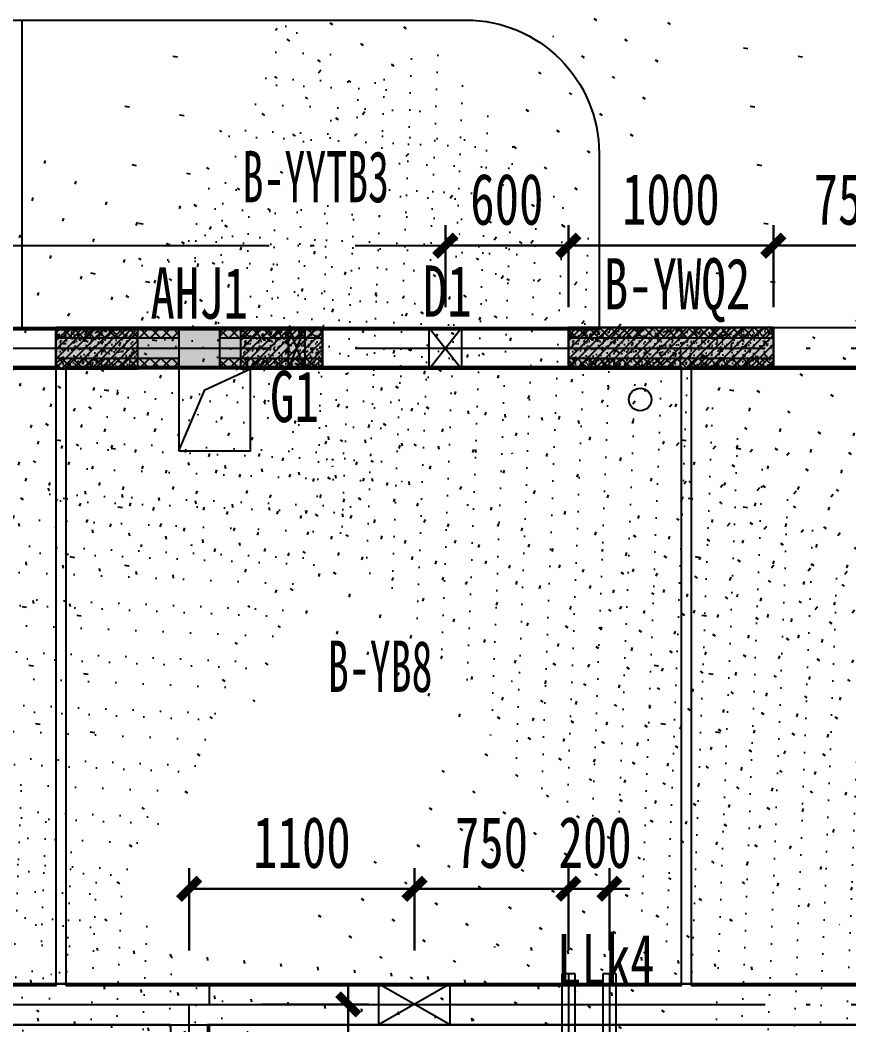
# Model space of a CAD drawing. Extents: x -3200781797 to -8106663, y 494714 to 1244925.
# Drawn here: x -8168075 to -8164032, y 849525 to 854424 of the extents above; entities that cross this region are included whole.
import ezdxf
from ezdxf.enums import TextEntityAlignment as Align
from ezdxf.xclip import XClip

# ---------------------------------------------------------------- set-up
doc = ezdxf.new("R2010")
doc.units = 0
doc.header["$LTSCALE"] = 1000
doc.header["$MEASUREMENT"] = 0
doc.header["$XCLIPFRAME"] = 0
for name, pattern in [('125-墙体$0$CENTER2', [1.125, 0.75, -0.125, 0.125, -0.125]), ('125-墙体$0$CONTINOUS', [0]), ('3#-轴线$0$DOTE', [2.4200000000000004, 2, -0.2, 0.02, -0.2]), ('3#4#5#$0$DASH', [0.35, 0.25, -0.1]), ('3#4#5#模板$0$DASH', [0.35, 0.25, -0.1]), ('DASH', [0.35, 0.25, -0.1])]:
    doc.linetypes.add(name, pattern=pattern)
doc.layers.get('Defpoints').update_dxf_attribs({"color": 30, "linetype": 'DASH'})
for name, color, linetype in [('125-墙体$0$DUCT-排烟中心线', 5, '125-墙体$0$CENTER2'), ('125-墙体$0$DUCT-排烟管', 2, 'Continuous'), ('125-墙体$0$DUCT-送风中心线', 5, '125-墙体$0$CENTER2'), ('125-墙体$0$DUCT-送风管', 4, 'Continuous'), ('125-墙体$0$S-SLAB-HOLE', 5, 'Continuous'), ('125-墙体$0$S-WALL', 40, 'Continuous'), ('125-墙体$0$S-WALL-BEAM', 120, 'Continuous'), ('125-墙体$0$S-WALL-COLU', 252, '125-墙体$0$CONTINOUS'), ('125-墙体$0$S-WALL-COLU-HATC', 16, 'Continuous'), ('125-墙体$0$S-WALL-HATC', 253, 'Continuous'), ('125-墙体$0$提结构条件', 7, 'Continuous'), ('125-墙体$0$暖-首层和标准层暖通套管_TZ$0$H-暖洞-剪力墙', 6, 'Continuous'), ('125-墙体$0$暖-首层和标准层暖通套管_TZ$0$H-暖洞-穿梁', 3, 'Continuous'), ('3#-轴线$0$A-ANNO-DOTE', 10, '3#-轴线$0$DOTE'), ('3#4#5#$0$PC-SLAB', 6, '3#4#5#$0$DASH'), ('3#4#5#$0$S-ANNO-TEXT', 7, 'Continuous'), ('3#4#5#$0$S-PC-FQ-NYQ', 4, 'Continuous'), ('3#4#5#$0$S-PC-FQ-WYQ', 4, 'Continuous'), ('3#4#5#$0$S-PC-SLAB', 6, 'Continuous'), ('3#4#5#$0$S-WALL-HATC', 253, 'Continuous'), ('3#4#5#$0$可计入现浇段', 60, 'Continuous'), ('3#4#5#模板$0$S-SLAB-TEXT', 120, 'Continuous'), ('DIM', 3, 'Continuous'), ('S-PC-FQ-WYQ', 4, 'Continuous'), ('S-WALL-BEAM-TEXT', 2, 'Continuous'), ('S-WALL-COLU-TEXT', 2, 'Continuous')]:
    doc.layers.add(name, color=color, linetype=linetype)
doc.layers.add('3#4#5#$0$结构板边线', color=2, linetype='Continuous', plot=False)
doc.layers.add('设备条件', color=5, linetype='Continuous', lineweight=30)
doc.styles.add('3#4#5#$0$外部参照 1$0$宋体', font='', dxfattribs={"width": 0.8})
doc.styles.add('3#4#5#$0$宋体', font='', dxfattribs={"width": 0.8})
doc.styles.add('TSSD_Dimension', font='', dxfattribs={"width": 0.7})
doc.styles.add('楷体GB312', font='', dxfattribs={"width": 0.8})
doc.styles.get('3#4#5#$0$外部参照 1$0$宋体').set_extended_font_data('SimSun')
doc.styles.get('3#4#5#$0$宋体').set_extended_font_data('SimSun')
doc.styles.get('TSSD_Dimension').set_extended_font_data('KaiTi_GB2312')
doc.styles.get('楷体GB312').set_extended_font_data('楷体_GB2312')
doc.dimstyles.new('TSSD_100_100', dxfattribs={"dimtxt": 250, "dimasz": 100, "dimexe": 100, "dimexo": 250, "dimgap": 100, "dimtad": 1, "dimdec": 0, "dimzin": 0, "dimdsep": 46, "dimtxsty": 'TSSD_Dimension', "dimblk": 'ARCHTICK', "dimcen": 0, "dimdle": 100, "dimclrt": 7, "dimadec": 0, "dimazin": 0, "dimtfac": 1, "dimtdec": 0, "dimtix": 1, "dimtmove": 2, "dimatfit": 3, "dimfxl": 1, "dimtolj": 1, "dimtzin": 0, "dimarcsym": 0})
doc.dimstyles.new('TSSD_100_100$0', dxfattribs={"dimtxt": 250, "dimasz": 100, "dimexe": 100, "dimexo": 0, "dimgap": 100, "dimtad": 1, "dimdec": 0, "dimzin": 0, "dimdsep": 46, "dimtxsty": 'TSSD_Dimension', "dimblk1": 'ARCHTICK', "dimblk2": 'ARCHTICK', "dimsah": 1, "dimcen": 0, "dimclrt": 7, "dimadec": 0, "dimazin": 0, "dimtfac": 1, "dimtdec": 0, "dimtix": 1, "dimtmove": 2, "dimatfit": 3, "dimldrblk": 'ARCHTICK', "dimfxl": 300, "dimfxlon": 1, "dimtvp": 0.7, "dimtolj": 1, "dimtzin": 0, "dimarcsym": 0})

# ---------------------------------------------------------------- blocks, each defined once
blk = doc.blocks.new('ll-2f')
at = {"layer": 'S-WALL-BEAM-TEXT', "style": '楷体GB312', "width": 0.7}
blk.add_text('LLk4', height=250, dxfattribs=at).set_placement((-8409729.209515294, 774862.6797624903))
blk = doc.blocks.new('an-4')
at = {"layer": 'S-WALL-COLU-TEXT', "style": '楷体GB312', "width": 0.7}
blk.add_text('AHJ1', height=250, dxfattribs=at).set_placement((-8469993.621968053, 771441.3819915955))
blk = doc.blocks.new('_ArchTick')
at = {"color": 0, "linetype": 'ByBlock', "const_width": 0.4}
blk.add_lwpolyline([(-0.5, -0.5), (0.5, 0.5)], dxfattribs=at)
blk = doc.blocks.new('*D1272')
at = {"layer": 'Defpoints', "color": 0, "transparency": 16777216}
for p in [(-8391497.145835888, 696912.7405795972), (-8390820.98067347, 696912.7405795972), (-8391497.145835888, 696212.7398857822)]:
    blk.add_point(p, dxfattribs=at)
at = {"layer": 'DIM', "color": 0, "lineweight": -2, "transparency": 16777216}
for p, q in [((-8390820.98067347, 696112.7398857822), (-8390820.98067347, 697012.7405795972)), ((-8391247.145835888, 696912.7405795972), (-8390720.98067347, 696912.7405795972)), ((-8391247.145835888, 696212.7398857822), (-8390720.98067347, 696212.7398857822))]:
    blk.add_line(p, q, dxfattribs=at)
at = {"layer": 'DIM', "color": 0, "lineweight": -2, "transparency": 16777216, "xscale": 100, "yscale": 100, "zscale": 100}
for p, rotation in [((-8390820.98067347, 696912.7405795972), 90), ((-8390820.98067347, 696212.7398857822), 270)]:
    blk.add_blockref('_ArchTick', p, dxfattribs=dict(at, rotation=rotation))
at = {"layer": 'DIM', "color": 7, "transparency": 16777216, "insert": (-8391045.980673468, 696562.7402326919), "char_height": 250, "attachment_point": 5, "rotation": 90, "style": 'TSSD_Dimension'}
blk.add_mtext('\\A1;700', dxfattribs=at)
blk = doc.blocks.new('*D1274')
at = {"layer": 'Defpoints', "color": 0, "transparency": 16777216}
for p in [(-8389747.146519257, 700612.740579597), (-8390347.146519257, 700112.736404474), (-8389747.146519257, 700112.736404474)]:
    blk.add_point(p, dxfattribs=at)
at = {"layer": 'DIM', "color": 0, "lineweight": -2, "transparency": 16777216}
for p, q in [((-8390347.146519257, 700312.740579597), (-8390347.146519257, 700712.740579597)), ((-8389747.146519257, 700312.740579597), (-8389747.146519257, 700712.740579597)), ((-8390347.146519257, 700612.740579597), (-8389747.146519257, 700612.740579597))]:
    blk.add_line(p, q, dxfattribs=at)
at = {"layer": 'DIM', "color": 0, "lineweight": -2, "transparency": 16777216, "xscale": 100, "yscale": 100, "zscale": 100, "rotation": 180}
blk.add_blockref('_ArchTick', (-8390347.146519257, 700612.740579597), dxfattribs=at)
at = {"layer": 'DIM', "color": 0, "lineweight": -2, "transparency": 16777216, "xscale": 100, "yscale": 100, "zscale": 100}
blk.add_blockref('_ArchTick', (-8389747.146519257, 700612.740579597), dxfattribs=at)
at = {"layer": 'DIM', "color": 7, "transparency": 16777216, "insert": (-8390047.146519257, 700837.740579597), "char_height": 250, "attachment_point": 5, "style": 'TSSD_Dimension'}
blk.add_mtext('\\A1;600', dxfattribs=at)
blk = doc.blocks.new('*D1275')
at = {"layer": 'Defpoints', "color": 0, "transparency": 16777216}
for p in [(-8388747.146519257, 700612.740579597), (-8389747.146519257, 700112.736404474), (-8388747.146519257, 700112.7405795968)]:
    blk.add_point(p, dxfattribs=at)
at = {"layer": 'DIM', "color": 0, "lineweight": -2, "transparency": 16777216}
for p, q in [((-8389747.146519257, 700312.740579597), (-8389747.146519257, 700712.740579597)), ((-8388747.146519257, 700312.740579597), (-8388747.146519257, 700712.740579597)), ((-8389747.146519257, 700612.740579597), (-8388747.146519257, 700612.740579597))]:
    blk.add_line(p, q, dxfattribs=at)
at = {"layer": 'DIM', "color": 0, "lineweight": -2, "transparency": 16777216, "xscale": 100, "yscale": 100, "zscale": 100, "rotation": 180}
blk.add_blockref('_ArchTick', (-8389747.146519257, 700612.740579597), dxfattribs=at)
at = {"layer": 'DIM', "color": 0, "lineweight": -2, "transparency": 16777216, "xscale": 100, "yscale": 100, "zscale": 100}
blk.add_blockref('_ArchTick', (-8388747.146519257, 700612.740579597), dxfattribs=at)
at = {"layer": 'DIM', "color": 7, "transparency": 16777216, "insert": (-8389247.146519257, 700837.740579597), "char_height": 250, "attachment_point": 5, "style": 'TSSD_Dimension'}
blk.add_mtext('\\A1;1000', dxfattribs=at)
blk = doc.blocks.new('*D1276')
at = {"layer": 'Defpoints', "color": 0, "transparency": 16777216}
for p in [(-8387997.153475678, 700612.740579597), (-8388747.146519257, 700112.7405795968), (-8387997.153475678, 700112.7405795968)]:
    blk.add_point(p, dxfattribs=at)
at = {"layer": 'DIM', "color": 0, "lineweight": -2, "transparency": 16777216}
for p, q in [((-8388747.146519257, 700312.740579597), (-8388747.146519257, 700712.740579597)), ((-8387997.153475678, 700312.740579597), (-8387997.153475678, 700712.740579597)), ((-8388747.146519257, 700612.740579597), (-8387997.153475678, 700612.740579597))]:
    blk.add_line(p, q, dxfattribs=at)
at = {"layer": 'DIM', "color": 0, "lineweight": -2, "transparency": 16777216, "xscale": 100, "yscale": 100, "zscale": 100, "rotation": 180}
blk.add_blockref('_ArchTick', (-8388747.146519257, 700612.740579597), dxfattribs=at)
at = {"layer": 'DIM', "color": 0, "lineweight": -2, "transparency": 16777216, "xscale": 100, "yscale": 100, "zscale": 100}
blk.add_blockref('_ArchTick', (-8387997.153475678, 700612.740579597), dxfattribs=at)
at = {"layer": 'DIM', "color": 7, "transparency": 16777216, "insert": (-8388372.149997467, 700837.740579597), "char_height": 250, "attachment_point": 5, "style": 'TSSD_Dimension'}
blk.add_mtext('\\A1;750', dxfattribs=at)
blk = doc.blocks.new('*D1254')
at = {"layer": 'Defpoints', "color": 0, "transparency": 16777216}
for p in [(-8389547.14636924, 697476.3267007617), (-8389747.146219222, 696912.7402309685), (-8389547.14636924, 696912.7402309685)]:
    blk.add_point(p, dxfattribs=at)
at = {"layer": 'DIM', "color": 0, "lineweight": -2, "transparency": 16777216}
for p, q in [((-8389747.146219222, 697176.3267007617), (-8389747.146219222, 697576.3267007617)), ((-8389547.14636924, 697176.3267007617), (-8389547.14636924, 697576.3267007617)), ((-8389747.146219222, 697476.3267007617), (-8389847.146219222, 697476.3267007617)), ((-8389747.146219222, 697476.3267007617), (-8389547.14636924, 697476.3267007617)), ((-8389547.14636924, 697476.3267007617), (-8389447.14636924, 697476.3267007617))]:
    blk.add_line(p, q, dxfattribs=at)
at = {"layer": 'DIM', "color": 0, "lineweight": -2, "transparency": 16777216, "xscale": 100, "yscale": 100, "zscale": 100}
blk.add_blockref('_ArchTick', (-8389747.146219222, 697476.3267007617), dxfattribs=at)
at = {"layer": 'DIM', "color": 0, "lineweight": -2, "transparency": 16777216, "xscale": 100, "yscale": 100, "zscale": 100, "rotation": 180}
blk.add_blockref('_ArchTick', (-8389547.14636924, 697476.3267007617), dxfattribs=at)
at = {"layer": 'DIM', "color": 7, "transparency": 16777216, "insert": (-8389616.541210499, 697701.3267007617), "char_height": 250, "attachment_point": 5, "style": 'TSSD_Dimension'}
blk.add_mtext('\\A1;200', dxfattribs=at)
blk = doc.blocks.new('*D1255')
at = {"layer": 'Defpoints', "color": 0, "transparency": 16777216}
for p in [(-8390497.365311045, 697476.3267007617), (-8391597.146519257, 696912.740579597), (-8390497.365311045, 696912.7402309686)]:
    blk.add_point(p, dxfattribs=at)
at = {"layer": 'DIM', "color": 0, "lineweight": -2, "transparency": 16777216}
for p, q in [((-8391597.146519257, 697176.3267007617), (-8391597.146519257, 697576.3267007617)), ((-8390497.365311045, 697176.3267007617), (-8390497.365311045, 697576.3267007617)), ((-8391597.146519257, 697476.3267007617), (-8390497.365311045, 697476.3267007617))]:
    blk.add_line(p, q, dxfattribs=at)
at = {"layer": 'DIM', "color": 0, "lineweight": -2, "transparency": 16777216, "xscale": 100, "yscale": 100, "zscale": 100, "rotation": 180}
blk.add_blockref('_ArchTick', (-8391597.146519257, 697476.3267007617), dxfattribs=at)
at = {"layer": 'DIM', "color": 0, "lineweight": -2, "transparency": 16777216, "xscale": 100, "yscale": 100, "zscale": 100}
blk.add_blockref('_ArchTick', (-8390497.365311045, 697476.3267007617), dxfattribs=at)
at = {"layer": 'DIM', "color": 7, "transparency": 16777216, "insert": (-8391047.25591515, 697701.3267007617), "char_height": 250, "attachment_point": 5, "style": 'TSSD_Dimension'}
blk.add_mtext('\\A1;1100', dxfattribs=at)
blk = doc.blocks.new('*D1260')
at = {"layer": 'Defpoints', "color": 0, "transparency": 16777216}
for p in [(-8389747.146219222, 697476.3267007617), (-8390497.365311045, 696912.7402309686), (-8389747.146219222, 696912.7402309685)]:
    blk.add_point(p, dxfattribs=at)
at = {"layer": 'DIM', "color": 0, "lineweight": -2, "transparency": 16777216}
for p, q in [((-8390497.365311045, 697176.3267007617), (-8390497.365311045, 697576.3267007617)), ((-8389747.146219222, 697176.3267007617), (-8389747.146219222, 697576.3267007617)), ((-8390497.365311045, 697476.3267007617), (-8389747.146219222, 697476.3267007617))]:
    blk.add_line(p, q, dxfattribs=at)
at = {"layer": 'DIM', "color": 0, "lineweight": -2, "transparency": 16777216, "xscale": 100, "yscale": 100, "zscale": 100, "rotation": 180}
blk.add_blockref('_ArchTick', (-8390497.365311045, 697476.3267007617), dxfattribs=at)
at = {"layer": 'DIM', "color": 0, "lineweight": -2, "transparency": 16777216, "xscale": 100, "yscale": 100, "zscale": 100}
blk.add_blockref('_ArchTick', (-8389747.146219222, 697476.3267007617), dxfattribs=at)
at = {"layer": 'DIM', "color": 7, "transparency": 16777216, "insert": (-8390122.255765133, 697701.3267007617), "char_height": 250, "attachment_point": 5, "style": 'TSSD_Dimension'}
blk.add_mtext('\\A1;750', dxfattribs=at)
blk = doc.blocks.new('3#4#5#模板$0$A$C4139bdaf')
at = {"linetype": '3#4#5#模板$0$DASH'}
blk.add_lwpolyline([(-0.001058824476785958, 200.0004981558304), (3649.998941175523, 200.0004981558304), (3649.998941175523, 3800.00049815583), (-0.001058824476785958, 3800.00049815583)], close=True, dxfattribs=at)
blk = doc.blocks.new('3#4#5#$0$B-YWQ1')
at = {"layer": '3#4#5#$0$S-PC-FQ-WYQ'}
h = blk.add_hatch(dxfattribs=at)
h.set_pattern_fill('ANSI37', color=256, scale=12, angle=180)
h.set_pattern_definition([(225, (-660807.1750012636, -531964.028769688), (26.94076836320745, -26.94076836320746), []), (315, (-660807.1750012636, -531964.028769688), (26.94076836320746, 26.94076836320745), [])])
h.paths.add_polyline_path([(-147205.7603687136, 329838.381161766), (-147205.7603687136, 329888.381161766), (-147605.7585039237, 329888.3812014548), (-147605.7585039237, 329838.3812014548)])
h = blk.add_hatch(dxfattribs=at)
h.set_pattern_fill('ANSI37', color=256, scale=12, angle=180)
h.set_pattern_definition([(225, (-658107.1768726283, -531964.0315024974), (26.94076836320745, -26.94076836320746), []), (315, (-658107.1768726283, -531964.0315024974), (26.94076836320746, 26.94076836320745), [])])
h.paths.add_polyline_path([(-144505.7622400783, 329838.3784289565), (-144505.7622400783, 329888.3784289565), (-145105.7603752883, 329888.3784686453), (-145105.7603752883, 329838.3784686453)])
h = blk.add_hatch(dxfattribs=at)
h.set_pattern_fill('ANSI37', color=256, scale=12, angle=180)
h.set_pattern_definition([(225, (-660807.1750012562, -532114.028766911), (26.94076836320745, -26.94076836320746), []), (315, (-660807.1750012562, -532114.028766911), (26.94076836320746, 26.94076836320745), [])])
h.paths.add_polyline_path([(-147205.7603687062, 329688.3811645432), (-147205.7603687062, 329738.3811645432), (-147605.7585039162, 329738.381204232), (-147605.7585039162, 329688.381204232)])
h = blk.add_hatch(dxfattribs=at)
h.set_pattern_fill('ANSI37', color=256, scale=12, angle=180)
h.set_pattern_definition([(225, (-658107.1768726208, -532114.0314997204), (26.94076836320745, -26.94076836320746), []), (315, (-658107.1768726208, -532114.0314997204), (26.94076836320746, 26.94076836320745), [])])
h.paths.add_polyline_path([(-144505.7622400708, 329688.3784317337), (-144505.7622400708, 329738.3784317337), (-145105.7603752809, 329738.3784714225), (-145105.7603752809, 329688.3784714225)])
for points in [[(-147205.7603687136, 329838.381161766), (-147205.7603687136, 329888.381161766), (-147605.7585039237, 329888.3812014548), (-147605.7585039237, 329838.3812014548)], [(-147605.7585039162, 329688.3812039461), (-147605.7585039162, 329888.3812042897), (-147205.7603687136, 329888.381164601), (-147205.7603687136, 329688.3811642573)], [(-147205.760362146, 329888.3784625951), (-145105.7603752809, 329888.3784625951), (-145105.7603752809, 329688.3784800217), (-147205.760362146, 329688.3784800217)], [(-144505.7622400783, 329838.3784289565), (-144505.7622400783, 329888.3784289565), (-145105.7603752883, 329888.3784686453), (-145105.7603752883, 329838.3784686453)], [(-145105.7603752809, 329688.3784711366), (-145105.7603752809, 329888.3784714802), (-144505.7622400783, 329888.3784317914), (-144505.7622400783, 329688.3784314478)], [(-147205.7603687062, 329688.3811645432), (-147205.7603687062, 329738.3811645432), (-147605.7585039162, 329738.381204232), (-147605.7585039162, 329688.381204232)], [(-144505.7622400708, 329688.3784317337), (-144505.7622400708, 329738.3784317337), (-145105.7603752809, 329738.3784714225), (-145105.7603752809, 329688.3784714225)]]:
    blk.add_lwpolyline(points, close=True, dxfattribs=at)
blk = doc.blocks.new('3#4#5#$0$B-YWQ2')
at = {"layer": '3#4#5#$0$S-PC-FQ-WYQ'}
h = blk.add_hatch(dxfattribs=at)
h.set_pattern_fill('ANSI37', color=256, scale=12, angle=180)
h.set_pattern_definition([(225, (-657507.1811856697, -531964.0313569249), (26.94076836320745, -26.94076836320746), []), (315, (-657507.1811856697, -531964.0313569249), (26.94076836320746, 26.94076836320745), [])])
h.paths.add_polyline_path([(-143805.760363081, 329838.378574529), (-143805.760363081, 329888.378574529), (-144305.7646883298, 329888.3786142177), (-144305.7646883298, 329838.3786142177)])
h = blk.add_hatch(dxfattribs=at)
h.set_pattern_fill('ANSI37', color=256, scale=12, angle=180)
h.set_pattern_definition([(225, (-655807.1767984, -531964.0314528265), (26.94076836320745, -26.94076836320746), []), (315, (-655807.1767984, -531964.0314528265), (26.94076836320746, 26.94076836320745), [])])
h.paths.add_polyline_path([(-141605.7606210168, 329838.3781581313), (-141605.7606210168, 329888.3781581313), (-142605.76030106, 329888.3785183162), (-142605.76030106, 329838.3785183162)])
h = blk.add_hatch(dxfattribs=at)
h.set_pattern_fill('ANSI37', color=256, scale=12, angle=180)
h.set_pattern_definition([(225, (-653107.1819316256, -531964.0318592056), (26.94076836320745, -26.94076836320746), []), (315, (-653107.1819316256, -531964.0318592056), (26.94076836320746, 26.94076836320745), [])])
h.paths.add_polyline_path([(-139605.8072693339, 329838.3779761113), (-139605.8072693339, 329888.3779761113), (-140105.7606210243, 329888.3781071344), (-140105.7606210243, 329838.3781071344)])
h = blk.add_hatch(dxfattribs=at)
h.set_pattern_fill('ANSI37', color=256, scale=12, angle=180)
h.set_pattern_definition([(225, (-657507.1811856623, -532114.0313541479), (26.94076836320745, -26.94076836320746), []), (315, (-657507.1811856623, -532114.0313541479), (26.94076836320746, 26.94076836320745), [])])
h.paths.add_polyline_path([(-143805.7603630736, 329688.3785773062), (-143805.7603630736, 329738.3785773062), (-144305.7646883223, 329738.3786169949), (-144305.7646883223, 329688.3786169949)])
h = blk.add_hatch(dxfattribs=at)
h.set_pattern_fill('ANSI37', color=256, scale=12, angle=180)
h.set_pattern_definition([(225, (-655807.1767983926, -532114.0314500495), (26.94076836320745, -26.94076836320746), []), (315, (-655807.1767983926, -532114.0314500495), (26.94076836320746, 26.94076836320745), [])])
h.paths.add_polyline_path([(-141605.7606210094, 329688.3781609085), (-141605.7606210094, 329738.3781609085), (-142605.7603010526, 329738.3785210934), (-142605.7603010526, 329688.3785210934)])
h = blk.add_hatch(dxfattribs=at)
h.set_pattern_fill('ANSI37', color=256, scale=12, angle=180)
h.set_pattern_definition([(225, (-653107.1819316181, -532114.0318564288), (26.94076836320745, -26.94076836320746), []), (315, (-653107.1819316181, -532114.0318564288), (26.94076836320746, 26.94076836320745), [])])
h.paths.add_polyline_path([(-139605.8072693264, 329688.3779788885), (-139605.8072693264, 329738.3779788885), (-140105.7606210168, 329738.3781099116), (-140105.7606210168, 329688.3781099116)])
for points in [[(-144305.7646883223, 329688.378616709), (-144305.7646883223, 329888.3786170527), (-143805.760363081, 329888.3785773639), (-143805.760363081, 329688.3785770203)], [(-143805.760363081, 329838.378574529), (-143805.760363081, 329888.378574529), (-144305.7646883298, 329888.3786142177), (-144305.7646883298, 329838.3786142177)], [(-143805.760363081, 329888.3809476119), (-142605.760374493, 329888.3809476119), (-142605.760374493, 329688.3783389947), (-143805.760363081, 329688.3783389947)], [(-141605.7606210168, 329838.3781581313), (-141605.7606210168, 329888.3781581313), (-142605.76030106, 329888.3785183162), (-142605.76030106, 329838.3785183162)], [(-142605.7603010526, 329688.3785208075), (-142605.7603010526, 329888.3785211511), (-141605.7606210168, 329888.3781609662), (-141605.7606210168, 329688.3781606226)], [(-141605.7606210168, 329888.3782881502), (-140105.7606888157, 329888.3782833477), (-140105.7606888157, 329688.378028636), (-141605.7606210168, 329688.3780334386)], [(-139605.8072693339, 329838.3779761113), (-139605.8072693339, 329888.3779761113), (-140105.7606210243, 329888.3781071344), (-140105.7606210243, 329838.3781071344)], [(-140105.7606210168, 329688.3781096257), (-140105.7606210168, 329888.3781099693), (-139605.8072693339, 329888.3779789462), (-139605.8072693339, 329688.3779786025)], [(-143805.7603630736, 329688.3785773062), (-143805.7603630736, 329738.3785773062), (-144305.7646883223, 329738.3786169949), (-144305.7646883223, 329688.3786169949)], [(-141605.7606210094, 329688.3781609085), (-141605.7606210094, 329738.3781609085), (-142605.7603010526, 329738.3785210934), (-142605.7603010526, 329688.3785210934)], [(-139605.8072693264, 329688.3779788885), (-139605.8072693264, 329738.3779788885), (-140105.7606210168, 329738.3781099116), (-140105.7606210168, 329688.3781099116)]]:
    blk.add_lwpolyline(points, close=True, dxfattribs=at)
blk = doc.blocks.new('3#4#5#$0$A$C53EF3948')
at = {"layer": '3#4#5#$0$可计入现浇段'}
blk.add_lwpolyline([(3700.235312959645, -0.002580647240392864), (3700.235313448589, -0.002588618430308998), (3700.235313448589, -0.00355925306212157), (3500.235313450918, -0.00355925306212157), (3500.235313447658, -0.002679099212400615), (3500.235313447658, -0.002679099212400615), (3500.235260222107, -200.0027855512453), (3700.235312959179, -200.0025966184912), (3700.235312959645, -0.002580647240392864)], dxfattribs=at)
at = {"layer": '3#4#5#$0$S-PC-FQ-WYQ'}
for name in ['3#4#5#$0$B-YWQ1', '3#4#5#$0$B-YWQ2']:
    blk.add_blockref(name, (148006.0000690809, -329888.3812170064), dxfattribs=at)
at = {"layer": '3#4#5#$0$S-PC-FQ-NYQ', "style": '3#4#5#$0$宋体', "width": 0.7}
blk.add_text('B-YWQ2', height=250, dxfattribs=at).set_placement((5573.069547652849, 213.5618023236748), align=Align.MIDDLE_LEFT)
blk = doc.blocks.new('3#4#5#$0$ban111')
at = {"layer": '3#4#5#$0$S-WALL-HATC', "ltscale": 100}
h = blk.add_hatch(dxfattribs=at)
h.set_pattern_fill('AR-CONC', color=256, scale=25, angle=-360.0000000000001, style=0)
h.set_pattern_definition([(49.99999999999994, (-2021084971.688381, 37341211722.80309), (179.3150456501884, -15.68803374564894), [18.75, -206.25]), (355, (-2021084971.688381, 37341211722.80309), (-34.68783340324983, 188.048033425003), [15, -165]), (100.4513999999999, (-2021084956.745461, 37341211721.49575), (144.6273454285055, 172.3598855152383), [15.93504749999993, -175.2855279999988]), (46.18419999999992, (-2021084971.688381, 37341211772.80309), (266.8102621564111, -41.37975358225476), [28.125, -309.3749999999999]), (96.63559999999993, (-2021084949.454195, 37341211769.35476), (233.6656763871761, 243.5294677251102), [23.90257199999984, -262.9282499999974]), (351.1841999999999, (-2021084971.688381, 37341211772.80309), (233.665486283407, 243.5296502313309), [22.49999999999984, -247.4999999999987]), (20.99999999999995, (-2021084946.688381, 37341211760.30309), (149.2267630296153, -100.6547226663348), [18.75, -206.25]), (326, (-2021084946.688381, 37341211760.30309), (60.8288329803956, 181.2875112617132), [15, -165]), (71.45139999999999, (-2021084934.252823, 37341211751.91518), (210.0556571453726, 80.63262417748791), [15.9350475, -175.285528]), (37.49999999999994, (-2021084971.688381, 37341211722.80309), (3.039963829322741, 83.22346345782788), [0, -162.9999999999988, 0, -167.4999999999988, 0, -165.6249999999988]), (7.499999999999932, (-2021084971.688381, 37341211722.80309), (65.76738436053724, 98.60292797059), [0, -95.5, 0, -159.25, 0, -63.125]), (327.4999999999999, (-2021085027.438381, 37341211722.80309), (133.4556090431022, -5.638717933595058), [0, -62.49999999999999, 0, -195, 0, -258.7499999999999]), (317.4999999999999, (-2021085052.438381, 37341211722.80309), (145.7965423355966, 25.0262455830793), [0, -81.25, 0, -129.5, 0, -183.75])])
h.paths.add_polyline_path([(-229032.0009487905, 409975.0000811631), (-228982.0009030856, 409975.0000750691), (-228982.0009944952, 412974.9999572062), (-229032.0010402, 412974.9999633002)])
h = blk.add_hatch(dxfattribs=at)
h.set_pattern_fill('AR-CONC', color=256, scale=25, angle=-360.0000000000001, style=0)
h.set_pattern_definition([(49.99999999999994, (-2021081921.688322, 37341211722.80318), (179.3150456501884, -15.68803374564894), [18.75, -206.25]), (355, (-2021081921.688322, 37341211722.80318), (-34.68783340324983, 188.048033425003), [15, -165]), (100.4513999999999, (-2021081906.745402, 37341211721.49584), (144.6273454285055, 172.3598855152383), [15.93504749999993, -175.2855279999988]), (46.18419999999992, (-2021081921.688322, 37341211772.80318), (266.8102621564111, -41.37975358225476), [28.125, -309.3749999999999]), (96.63559999999993, (-2021081899.454136, 37341211769.35485), (233.6656763871761, 243.5294677251102), [23.90257199999984, -262.9282499999974]), (351.1841999999999, (-2021081921.688322, 37341211772.80318), (233.665486283407, 243.5296502313309), [22.49999999999984, -247.4999999999987]), (20.99999999999995, (-2021081896.688322, 37341211760.30318), (149.2267630296153, -100.6547226663348), [18.75, -206.25]), (326, (-2021081896.688322, 37341211760.30318), (60.8288329803956, 181.2875112617132), [15, -165]), (71.45139999999999, (-2021081884.252764, 37341211751.91528), (210.0556571453726, 80.63262417748791), [15.9350475, -175.285528]), (37.49999999999994, (-2021081921.688322, 37341211722.80318), (3.039963829322741, 83.22346345782788), [0, -162.9999999999988, 0, -167.4999999999988, 0, -165.6249999999988]), (7.499999999999932, (-2021081921.688322, 37341211722.80318), (65.76738436053724, 98.60292797059), [0, -95.5, 0, -159.25, 0, -63.125]), (327.4999999999999, (-2021081977.438322, 37341211722.80318), (133.4556090431022, -5.638717933595058), [0, -62.49999999999999, 0, -195, 0, -258.7499999999999]), (317.4999999999999, (-2021082002.438322, 37341211722.80318), (145.7965423355966, 25.0262455830793), [0, -81.25, 0, -129.5, 0, -183.75])])
h.paths.add_polyline_path([(-225982.0008890695, 409975.0001695258), (-225932.0008433646, 409975.0001634318), (-225932.0009347743, 412975.0000455689), (-225982.0009804791, 412975.0000516628)])
at = {"layer": '3#4#5#$0$S-PC-SLAB'}
for points in [[(-231732.0009944952, 409964.9999670067), (-231732.0009944952, 412984.9999670067), (-229032.0009944952, 412984.9999670067), (-229032.0009944952, 409964.9999670067)], [(-228982.0009347743, 409965.0000553694), (-228982.0009347743, 412985.0000553694), (-225982.0009347743, 412985.0000553694), (-225982.0009347743, 409965.0000553694)], [(-225932.0008750532, 409965.0001437321), (-225932.0008750532, 412985.0001437321), (-223232.0008750532, 412985.0001437321), (-223232.0008750532, 409965.0001437321)], [(-228292.0000004165, 407374.9996759502), (-222672.0000004176, 407374.9996759502), (-222672.0000004176, 409774.9996759502), (-228292.0000004165, 409774.9996759502)]]:
    blk.add_lwpolyline(points, close=True, dxfattribs=at)
blk.add_lwpolyline([(-231742.0009944941, 408375.0000233312), (-228481.762625733, 408374.9990105955), (-228471.762625733, 408374.9990105955), (-228471.7626257332, 407975.9280014599), (-228471.7626257332, 407975.9274881768), (-228471.7626257332, 409775.0000233313), (-231742.0009944942, 409775.0000233312), (-231742.0009944941, 408375.0000233312)], dxfattribs=at)
at = {"layer": '3#4#5#$0$S-WALL-HATC', "ltscale": 100}
for points in [[(-229032.0009487905, 409975.0000811631), (-228982.0009030856, 409975.0000750691), (-228982.0009944952, 412974.9999572062), (-229032.0010402, 412974.9999633002)], [(-225982.0008890695, 409975.0001695258), (-225932.0008433646, 409975.0001634318), (-225932.0009347743, 412975.0000455689), (-225982.0009804791, 412975.0000516628)]]:
    blk.add_lwpolyline(points, close=True, dxfattribs=at)
blk = doc.blocks.new('3#4#5#$0$5#')
at = {"layer": '3#4#5#$0$S-ANNO-TEXT'}
blk.add_blockref('3#4#5#$0$ban111', (378828.8026710108, -247399.8572734847), dxfattribs=at)
at = {"layer": '3#4#5#$0$PC-SLAB', "linetype": 'ByBlock', "style": '3#4#5#$0$外部参照 1$0$宋体', "width": 0.6}
blk.add_text('B-YB8', height=250, dxfattribs=at).set_placement((151378.8017455965, 164121.7532926081), align=Align.MIDDLE)
blk = doc.blocks.new('3#4#5#$0$3#奇数层顶悬挑板')
at = {"layer": '3#4#5#$0$S-PC-SLAB'}
blk.add_lwpolyline([(146908.399102493, 167274.853327594), (149073.1126989026, 167274.8559163446, -0.4141388738405044), (149723.091317459, 166625.0009877347), (149723.091317459, 165765.0009877347), (146908.399102493, 165765.0009907079)], format="xyb", close=True, dxfattribs=at)
at = {"layer": '3#4#5#$0$结构板边线', "color": 2}
blk.add_lwpolyline([(149723.091317459, 165765.0009877347), (144073.1259676829, 165765.0009937028), (144073.1259676829, 166625.0009937028, -0.41414588894502), (144723.1251903003, 167274.8507142556), (149073.1126989026, 167274.8559163446, -0.4141388738405044), (149723.091317459, 166625.0009877347)], format="xyb", close=True, dxfattribs=at)
at = {"layer": '3#4#5#$0$PC-SLAB', "linetype": 'ByBlock', "style": '3#4#5#$0$外部参照 1$0$宋体', "width": 0.6}
blk.add_text('B-YYTB3', height=250, rotation=359.9999999998562, dxfattribs=at).set_placement((148340.8987348389, 166509.4969114859), align=Align.MIDDLE)
blk = doc.blocks.new('125-墙体$0$retert')
at = {"layer": '125-墙体$0$暖-首层和标准层暖通套管_TZ$0$H-暖洞-剪力墙'}
for p, q in [((55012.64504557895, 61028.66467393409), (54812.65341164428, 61187.66467393409)), ((54812.65341164428, 61028.66467393409), (55012.64504557895, 61187.66467393409))]:
    blk.add_line(p, q, dxfattribs=at)
blk.add_lwpolyline([(55012.64504557895, 61028.66467393409), (55012.64504557895, 61187.66467393409), (54812.65341164428, 61187.66467393409), (54812.65341164428, 61028.66467393409)], close=True, dxfattribs=at)
blk = doc.blocks.new('125-墙体$0$ewrewr')
at = {"layer": '125-墙体$0$暖-首层和标准层暖通套管_TZ$0$H-暖洞-穿梁', "color": 2}
for p, q in [((54897.97373564044, 62306.12384276799), (54817.97373564044, 62106.1238428404)), ((54897.97373564044, 62106.1238428404), (54817.97373564044, 62306.12384276799))]:
    blk.add_line(p, q, dxfattribs=at)
blk.add_lwpolyline([(54897.97373564044, 62306.12384276799), (54817.97373564044, 62306.12384276799), (54817.97373564044, 62106.1238428404), (54897.97373564044, 62106.1238428404)], close=True, dxfattribs=at)
blk = doc.blocks.new('125-墙体$0$tretyyt')
at = {"layer": '125-墙体$0$暖-首层和标准层暖通套管_TZ$0$H-暖洞-穿梁', "color": 5}
for p, q in [((52497.95184686818, 59279.6456090584), (52297.95184694059, 59359.6456090584)), ((52297.95184694059, 59279.6456090584), (52497.95184686818, 59359.6456090584))]:
    blk.add_line(p, q, dxfattribs=at)
blk.add_lwpolyline([(52497.95184686818, 59279.6456090584), (52497.95184686818, 59359.6456090584), (52297.95184694059, 59359.6456090584), (52297.95184694059, 59279.6456090584)], close=True, dxfattribs=at)
blk = doc.blocks.new('125-墙体$0$rtret')
at = {"layer": '125-墙体$0$暖-首层和标准层暖通套管_TZ$0$H-暖洞-穿梁', "color": 3}
for p, q in [((53777.45084473341, 61921.49800726742), (53618.45084473352, 61721.49800733983)), ((53777.45084473341, 61721.49800733983), (53618.45084473352, 61921.49800726742))]:
    blk.add_line(p, q, dxfattribs=at)
blk.add_lwpolyline([(53777.45084473341, 61921.49800726742), (53618.45084473352, 61921.49800726742), (53618.45084473352, 61721.49800733983), (53777.45084473341, 61721.49800733983)], close=True, dxfattribs=at)
blk = doc.blocks.new('125-墙体$0$she')
at = {"layer": '125-墙体$0$DUCT-排烟中心线'}
for p, q in [((1247.683420373389, -3050.689154202279), (1247.683420373374, -3349.31108146171)), ((5300.000300035208, -3050.689154202279), (5300.000300035223, -3349.31108146171)), ((5500.000150017608, -3050.689384998579), (5500.000150017622, -3349.311312258011)), ((7449.829196583538, -3050.68961579488), (7449.829196583552, -3349.311543054311)), ((3300.689267166526, -3900.000693814996), (3599.311194425958, -3900.000693814989)), ((3300.689036370226, -4100.000543797403), (3599.310963629658, -4100.000543797396))]:
    blk.add_line(p, q, dxfattribs=at)
at = {"layer": '125-墙体$0$DUCT-排烟管'}
for p, q in [((1215.183420373389, -3050.689154202279), (1215.183420373374, -3349.31108146171)), ((1280.183420373389, -3050.689154202279), (1215.183420373389, -3050.689154202279)), ((1280.183420373374, -3349.31108146171), (1280.183420373389, -3050.689154202279)), ((5267.500300035208, -3050.689154202279), (5267.500300035223, -3349.31108146171)), ((5332.500300035208, -3050.689154202279), (5267.500300035208, -3050.689154202279)), ((5332.500300035223, -3349.31108146171), (5332.500300035208, -3050.689154202279)), ((5467.500150017608, -3050.689384998579), (5467.500150017622, -3349.311312258011)), ((5532.500150017608, -3050.689384998579), (5467.500150017608, -3050.689384998579)), ((5532.500150017622, -3349.311312258011), (5532.500150017608, -3050.689384998579)), ((7482.329196583552, -3349.311543054311), (7482.329196583538, -3050.68961579488)), ((1215.183420373374, -3349.31108146171), (1280.183420373374, -3349.31108146171)), ((5267.500300035223, -3349.31108146171), (5332.500300035223, -3349.31108146171)), ((5467.500150017622, -3349.311312258011), (5532.500150017622, -3349.311312258011)), ((7417.329196583552, -3349.311543054311), (7482.329196583552, -3349.311543054311)), ((3599.311194425958, -3867.500693814989), (3300.689267166526, -3867.500693814996)), ((3300.689267166526, -3867.500693814996), (3300.689267166526, -3932.500693814996)), ((3599.311194425958, -3932.500693814989), (3599.311194425958, -3867.500693814989)), ((3300.689267166526, -3932.500693814996), (3599.311194425958, -3932.500693814989)), ((3599.310963629658, -4067.500543797396), (3300.689036370226, -4067.500543797403)), ((3300.689036370226, -4067.500543797403), (3300.689036370226, -4132.500543797403)), ((3599.310963629658, -4132.500543797396), (3599.310963629658, -4067.500543797396)), ((3300.689036370226, -4132.500543797403), (3599.310963629658, -4132.500543797396))]:
    blk.add_line(p, q, dxfattribs=at)
at = {"layer": '125-墙体$0$DUCT-送风中心线'}
for p, q in [((1447.683420373389, -3063.74848623795), (1447.683420373389, -3330.97650390194)), ((1647.683420373389, -3063.74848623795), (1647.683420373389, -3330.97650390194)), ((7549.829196583538, -3063.748486237739), (7549.829196583538, -3330.976503901729))]:
    blk.add_line(p, q, dxfattribs=at)
at = {"layer": '125-墙体$0$DUCT-送风管'}
for p, q in [((1407.683420373389, -3063.74848623795), (1407.683420373389, -3330.97650390194)), ((1487.683420373389, -3063.74848623795), (1407.683420373389, -3063.74848623795)), ((1487.683420373389, -3330.97650390194), (1487.683420373389, -3063.74848623795)), ((7509.829196583538, -3063.748486237739), (7509.829196583538, -3330.976503901729)), ((7589.829196583538, -3330.976503901729), (7589.829196583538, -3063.748486237739)), ((1407.683420373389, -3330.97650390194), (1487.683420373389, -3330.97650390194)), ((7509.829196583538, -3330.976503901729), (7589.829196583538, -3330.976503901729))]:
    blk.add_line(p, q, dxfattribs=at)
at = {"layer": '125-墙体$0$提结构条件', "color": 3}
for p, q in [((1607.683420373389, -3063.74848623795), (1607.683420373389, -3330.97650390194)), ((1687.683420373389, -3063.74848623795), (1607.683420373389, -3063.74848623795)), ((1687.683420373389, -3330.97650390194), (1687.683420373389, -3063.74848623795)), ((1607.683420373389, -3330.97650390194), (1687.683420373389, -3330.97650390194))]:
    blk.add_line(p, q, dxfattribs=at)
at = {"layer": '125-墙体$0$暖-首层和标准层暖通套管_TZ$0$H-暖洞-穿梁', "color": 6}
for p, q in [((4723.780598112178, -3100.0003486645), (4373.780598112178, -3300.00034859209)), ((4723.780598112178, -3300.00034859209), (4373.780598112178, -3100.0003486645))]:
    blk.add_line(p, q, dxfattribs=at)
blk.add_lwpolyline([(4723.780598112178, -3100.0003486645), (4373.780598112178, -3100.0003486645), (4373.780598112178, -3300.00034859209), (4723.780598112178, -3300.00034859209)], close=True, dxfattribs=at)
at = {"layer": '125-墙体$0$提结构条件', "xscale": -1}
blk.add_blockref('125-墙体$0$ewrewr', (58833.00008165452, -62206.12384276799), dxfattribs=at)
at = {"layer": '125-墙体$0$提结构条件', "xscale": -1, "rotation": 270}
for name, p in [('125-墙体$0$retert', (-56408.16467393417, -54912.6534037345)), ('125-墙体$0$tretyyt', (-50919.64560905844, -52397.95078706497))]:
    blk.add_blockref(name, p, dxfattribs=at)
at = {"layer": '125-墙体$0$提结构条件'}
blk.add_blockref('125-墙体$0$rtret', (-46647.95084473345, -61821.5067575188), dxfattribs=at)
blk = doc.blocks.new('125-墙体')
at = {"layer": '125-墙体$0$S-WALL-COLU-HATC'}
h = blk.add_hatch(dxfattribs=at)
h.set_pattern_fill('AR-CONC', color=256, scale=10)
h.set_pattern_definition([(49.99999999999999, (12290.72775740876, -241007.8141536725), (71.72601826007535, -6.275213498259511), [7.5, -82.5]), (355, (12290.72775740876, -241007.8141536725), (-13.8751333613, 75.21921337000119), [6, -66]), (100.4514, (12296.70492540876, -241008.3370876726), (57.85093817140216, 68.94395420609536), [6.374018999999983, -70.11421119999972]), (46.18420000000002, (12290.72775740876, -240987.8141536725), (106.7241048625644, -16.55190143290181), [11.24999999999992, -123.7499999999994]), (96.6356, (12299.62143190876, -240989.1934843725), (93.46627055487033, 97.41178709004417), [9.561028799999999, -105.1713]), (351.1842, (12290.72775740876, -240987.8141536725), (93.46619451336272, 97.41186009253246), [9, -99]), (21, (12300.72775740876, -240992.8141536725), (59.69070521184616, -40.26188906653388), [7.5, -82.5]), (326.0000000000001, (12300.72775740876, -240992.8141536725), (24.33153319215817, 72.5150045046853), [6, -66]), (71.4514, (12305.70198070876, -240996.1693142726), (84.02226285814899, 32.25304967099524), [6.374019000000001, -70.1142112]), (37.50000000000001, (12290.72775740876, -241007.8141536725), (1.215985531729067, 33.28938538313115), [0, -65.19999999999999, 0, -67, 0, -66.25]), (7.499999999999999, (12290.72775740876, -241007.8141536725), (26.30695374421486, 39.44117118823603), [0, -38.2, 0, -63.7, 0, -25.25]), (327.5, (12268.42775740876, -241007.8141536725), (53.3822436172409, -2.255487173437976), [0, -25, 0, -78, 0, -103.5]), (317.5, (12258.42775740876, -241007.8141536725), (58.31861693423862, 10.01049823323177), [0, -32.5, 0, -51.8, 0, -73.5])])
h.paths.add_polyline_path([(3199.999502355931, -99.99890062701888), (3199.999502355931, 100.0010993729811), (2800, 100), (2800, -100)])
h = blk.add_hatch(dxfattribs=at)
h.set_pattern_fill('ANSI31', color=256, scale=250, style=0)
h.set_pattern_definition([(45, (12290.72775740876, -241007.8141536725), (-22.09708691207961, 22.09708691207961), [])])
h.paths.add_polyline_path([(3199.999502355931, 100.0010993729811), (2800, 100), (2800, -100), (3199.999502355931, -99.99890062701888)])
h = blk.add_hatch(dxfattribs=at)
h.set_pattern_fill('AR-CONC', color=256, scale=10)
h.set_pattern_definition([(49.99999999999999, (13190.72825505283, -241007.8152530455), (71.72601826007535, -6.275213498259511), [7.5, -82.5]), (355, (13190.72825505283, -241007.8152530455), (-13.8751333613, 75.21921337000119), [6, -66]), (100.4514, (13196.70542305283, -241008.3381870455), (57.85093817140216, 68.94395420609536), [6.374018999999982, -70.1142111999997]), (46.18420000000002, (13190.72825505283, -240987.8152530455), (106.7241048625644, -16.55190143290181), [11.24999999999992, -123.7499999999994]), (96.6356, (13199.62192955283, -240989.1945837455), (93.46627055487033, 97.41178709004417), [9.561028799999999, -105.1713]), (351.1842, (13190.72825505283, -240987.8152530455), (93.46619451336272, 97.41186009253246), [9, -99]), (21, (13200.72825505283, -240992.8152530455), (59.69070521184616, -40.26188906653388), [7.5, -82.5]), (326.0000000000001, (13200.72825505283, -240992.8152530455), (24.33153319215817, 72.5150045046853), [6, -66]), (71.4514, (13205.70247835282, -240996.1704136455), (84.02226285814899, 32.25304967099524), [6.374019000000001, -70.1142112]), (37.50000000000001, (13190.72825505283, -241007.8152530455), (1.215985531729067, 33.28938538313115), [0, -65.19999999999999, 0, -67, 0, -66.25]), (7.499999999999999, (13190.72825505283, -241007.8152530455), (26.30695374421486, 39.44117118823603), [0, -38.2, 0, -63.7, 0, -25.25]), (327.5, (13168.42825505283, -241007.8152530455), (53.3822436172409, -2.255487173437976), [0, -25, 0, -78, 0, -103.5]), (317.5, (13158.42825505283, -241007.8152530455), (58.31861693423862, 10.01049823323177), [0, -32.5, 0, -51.8, 0, -73.5])])
h.paths.add_polyline_path([(4100, -100), (4100, 100), (3700.000497644069, 99.99890062701888), (3700.000497644069, -100.0010993729811)])
h = blk.add_hatch(dxfattribs=at)
h.set_pattern_fill('ANSI31', color=256, scale=250, style=0)
h.set_pattern_definition([(45, (13190.72825505283, -241007.8152530455), (-22.09708691207961, 22.09708691207961), [])])
h.paths.add_polyline_path([(4100, 100), (3700.000497644069, 99.99890062701888), (3700.000497644069, -100.0010993729811), (4100, -100)])
h = blk.add_hatch(dxfattribs=at)
h.set_pattern_fill('AR-CONC', color=256, scale=10)
h.set_pattern_definition([(49.99999999999999, (14790.72775740876, -241007.8147561451), (71.72601826007535, -6.275213498259511), [7.5, -82.5]), (355, (14790.72775740876, -241007.8147561451), (-13.8751333613, 75.21921337000119), [6, -66]), (100.4514, (14796.70492540876, -241008.3376901451), (57.85093817140216, 68.94395420609536), [6.374018999999982, -70.1142111999997]), (46.18420000000002, (14790.72775740876, -240987.8147561451), (106.7241048625644, -16.55190143290181), [11.24999999999992, -123.7499999999994]), (96.6356, (14799.62143190876, -240989.1940868451), (93.46627055487033, 97.41178709004417), [9.561028799999999, -105.1713]), (351.1842, (14790.72775740876, -240987.8147561451), (93.46619451336272, 97.41186009253246), [9, -99]), (21, (14800.72775740876, -240992.8147561451), (59.69070521184616, -40.26188906653388), [7.5, -82.5]), (326.0000000000001, (14800.72775740876, -240992.8147561451), (24.33153319215817, 72.5150045046853), [6, -66]), (71.4514, (14805.70198070876, -240996.1699167451), (84.02226285814899, 32.25304967099524), [6.374019000000001, -70.1142112]), (37.50000000000001, (14790.72775740876, -241007.8147561451), (1.215985531729067, 33.28938538313115), [0, -65.19999999999999, 0, -67, 0, -66.25]), (7.499999999999999, (14790.72775740876, -241007.8147561451), (26.30695374421486, 39.44117118823603), [0, -38.2, 0, -63.7, 0, -25.25]), (327.5, (14768.42775740876, -241007.8147561451), (53.3822436172409, -2.255487173437976), [0, -25, 0, -78, 0, -103.5]), (317.5, (14758.42775740876, -241007.8147561451), (58.31861693423862, 10.01049823323177), [0, -32.5, 0, -51.8, 0, -73.5])])
h.paths.add_polyline_path([(6300, -99.9995030995342), (6300, 100.0004969004658), (5300, 99.99939752748469), (5300, -100.0006024725153)])
h = blk.add_hatch(dxfattribs=at)
h.set_pattern_fill('ANSI31', color=256, scale=250, style=0)
h.set_pattern_definition([(45, (14790.72775740876, -241007.8147561451), (-22.09708691207961, 22.09708691207961), [])])
h.paths.add_polyline_path([(6300, -99.9995030995342), (6300, 100.0004969004658), (5300, 99.99939752748469), (5300, -100.0006024725153)])
at = {"layer": '125-墙体$0$S-WALL-HATC'}
for points in [[(3350, -100), (3350, 100), (2800, 100), (2800, -100)], [(4100, -100), (4100, 100), (3350, 100), (3350, -100)], [(6300, 100), (5300, 99.99939752748469), (5300, -100.0006024725153), (6300, -100)]]:
    blk.add_hatch(color=256, dxfattribs=at).paths.add_polyline_path(points)
at = {"layer": '125-墙体$0$S-SLAB-HOLE'}
blk.add_lwpolyline([(3400.000069080937, -500), (3750.000069080937, -500.0000000000001), (3750.000069080937, -100), (3400.000069080937, -100)], close=True, dxfattribs=at)
blk.add_lwpolyline([(3400.000069080937, -500), (3527.09913783139, -203.2678397434066), (3750.000069080937, -99.99999999999994)], dxfattribs=at)
blk.add_circle((5649.99999997113, -249.9999999994767), 55, dxfattribs=at)
at = {"layer": '125-墙体$0$S-WALL'}
for p, q in [((2800, 100.0001960117079), (2800, -99.99980398829211)), ((3350, 100), (2800, 100)), ((2800, -100), (2800, 100)), ((4100, 100), (3350, 100)), ((4100, 100), (4100, -100)), ((6300, 100), (5300, 100)), ((5300, -100), (5300, 100)), ((6300, -100), (6300, 100)), ((3350, -100), (2800, -100)), ((4100, -100), (3350, -100)), ((6300, -100), (5300, -100))]:
    blk.add_line(p, q, dxfattribs=at)
at = {"layer": '125-墙体$0$S-WALL-BEAM'}
for points in [[(700, 100.0003920234158), (700, -100), (2800, -100.0006024725153), (2800, 99.99978955090046)], [(4100, 100.0003920234158), (4100, -100), (5300, -100.0006024725153), (5300, 99.99978955090046)], [(6300, 100.0003920234158), (6300, -100), (7800, -100.0006024725153), (7800, 99.99978955090045)], [(2250, -3099.999803988292), (2250, -3300.000196011708), (6950, -3300.000196011708), (6950, -3099.999803988292)]]:
    blk.add_lwpolyline(points, close=True, dxfattribs=at)
at = {"layer": '125-墙体$0$S-WALL-COLU', "lineweight": -2}
for points in [[(3199.999502355931, -99.99890062701888), (3199.999502355931, 100.0010993729811), (2800, 100), (2800, -100)], [(4100, -100), (4100, 100), (3700.000497644069, 99.99890062701888), (3700.000497644069, -100.0010993729811)], [(6300, -99.9995030995342), (6300, 100.0004969004658), (5300, 99.99939752748469), (5300, -100.0006024725153)]]:
    blk.add_lwpolyline(points, close=True, dxfattribs=at)
blk.add_blockref('125-墙体$0$she', (0, 0))
blk = doc.blocks.new('3#-轴线')
at = {"layer": '3#-轴线$0$A-ANNO-DOTE'}
for points in [[(-3000, 500), (44800, 500)], [(-3000, 0), (44800, 0)], [(-3000, -3200), (44800, -3200)], [(3450, -16100), (3450, -3200)]]:
    blk.add_lwpolyline(points, dxfattribs=at)
blk = doc.blocks.new('g-4')
at = {"layer": 'DIM', "color": 7, "char_height": 250, "attachment_point": 5, "style": 'TSSD_Dimension'}
for s, insert in [('\\A1;D1', (-8390337.972806893, 700390.9988239224)), ('\\A1;G1', (-8391083.445179367, 699875.25887848))]:
    blk.add_mtext(s, dxfattribs=dict(at, insert=insert))
at = {"layer": 'DIM'}
for base, p1, p2, picture, middle in [((-8389747.146519257, 700612.740579597), (-8390347.146519257, 700112.736404474), (-8389747.146519257, 700112.736404474), '*D1274', (-8390047.146519257, 700837.740579597)), ((-8388747.146519257, 700612.740579597), (-8389747.146519257, 700112.736404474), (-8388747.146519257, 700112.7405795968), '*D1275', (-8389247.146519257, 700837.740579597)), ((-8387997.153475678, 700612.740579597), (-8388747.146519257, 700112.7405795968), (-8387997.153475678, 700112.7405795968), '*D1276', (-8388372.149997467, 700837.740579597)), ((-8390497.365311045, 697476.3267007617), (-8391597.146519257, 696912.740579597), (-8390497.365311045, 696912.7402309686), '*D1255', (-8391047.25591515, 697701.3267007617)), ((-8389747.146219222, 697476.3267007617), (-8390497.365311045, 696912.7402309686), (-8389747.146219222, 696912.7402309685), '*D1260', (-8390122.255765133, 697701.3267007617))]:
    dim = blk.add_linear_dim(base=base, p1=p1, p2=p2, dimstyle='TSSD_100_100$0', dxfattribs=at)
    dim.commit()
    dim.dimension.update_dxf_attribs({"geometry": picture, "text_midpoint": middle})
dim = blk.add_linear_dim(base=(-8389547.14636924, 697476.3267007617), p1=(-8389747.146219222, 696912.7402309685), p2=(-8389547.14636924, 696912.7402309685), dimstyle='TSSD_100_100$0', dxfattribs=at)
dim.commit()
dim.dimension.update_dxf_attribs({"geometry": '*D1254', "text_midpoint": (-8389616.541210499, 697701.3267007617), "dimtype": 128})
dim = blk.add_linear_dim(base=(-8390820.98067347, 696912.7405795972), p1=(-8391497.145835884, 696212.739885782), p2=(-8391497.145835884, 696912.740579597), angle=90, dimstyle='TSSD_100_100', dxfattribs=at)
dim.commit()
dim.dimension.update_dxf_attribs({"geometry": '*D1272', "text_midpoint": (-8391045.980673468, 696562.7402326919)})

msp = doc.modelspace()

# ---------------------------------------------------------------- block references
for name in ['3#-轴线', '125-墙体']:
    msp.add_blockref(name, (-8170700.435511587, 852824.6198560873))
at = {"layer": '3#4#5#$0$S-ANNO-TEXT'}
msp.add_blockref('3#4#5#$0$A$C53EF3948', (-8170800.443592959, 852924.7631010424), dxfattribs=at)
at = {"layer": '3#4#5#$0$S-PC-SLAB'}
for name, p in [('3#4#5#$0$5#', (-8317697.236654709, 687149.7631162296)), ('3#4#5#$0$3#奇数层顶悬挑板', (-8314973.59086895, 687149.6198890805))]:
    msp.add_blockref(name, p, dxfattribs=at)
at = {"layer": '3#4#5#模板$0$S-SLAB-TEXT'}
msp.add_blockref('3#4#5#模板$0$A$C4139bdaf', (-8170800.434478921, 845924.6195539432), dxfattribs=at)
at = {"layer": 'S-PC-FQ-WYQ'}
ref = msp.add_blockref('ll-2f', (244273.1554264436, 74855.10421864991), dxfattribs=at)
XClip(ref).set_block_clipping_path([(-8415711.78642363, 765376.3514517639), (-8394073.590937981, 780552.7856878757)])
ref = msp.add_blockref('an-4', (302554.2212335039, 81526.8345597582), dxfattribs=at)
XClip(ref).set_block_clipping_path([(-8474406.564021591, 759411.6824837117), (-8451908.40215707, 772237.1964943474)])
at = {"layer": '设备条件'}
ref = msp.add_blockref('g-4', (224346.7110076696, 152711.8792764903), dxfattribs=at)
XClip(ref).set_block_clipping_path([(-8397143.260394035, 687543.5894637303), (-8373927.20270833, 702549.2378656254)])

doc.saveas('drawing.dxf')
